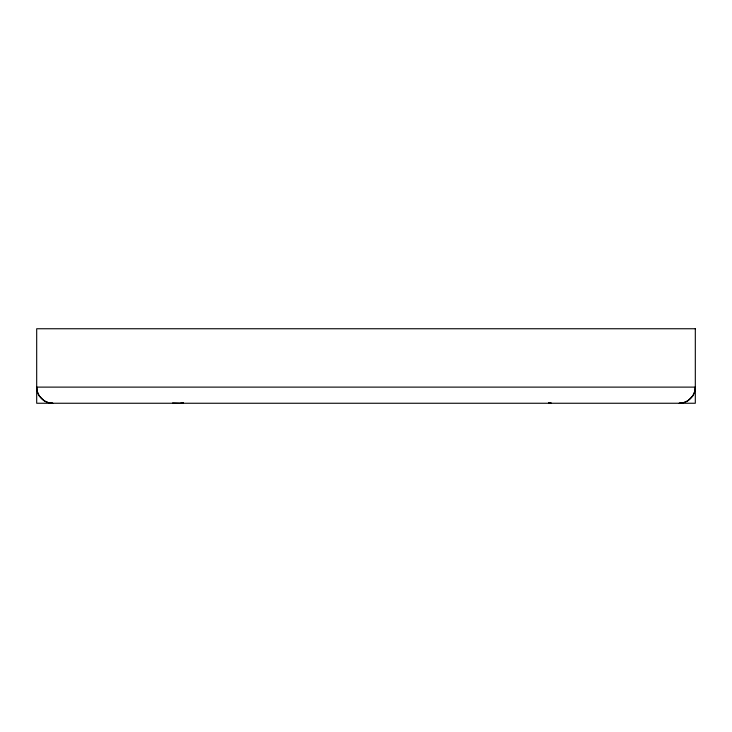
<?xml version="1.0" encoding="UTF-8"?>
<svg xmlns="http://www.w3.org/2000/svg" width="732" height="732" viewBox="0 0 732 732"><rect width="100%" height="100%" fill="white"/><g stroke="black" fill="none" stroke-linecap="round" stroke-linejoin="round"><path stroke-width="1.1" d="M36.6 387.118L695.4 387.118M172.569 402.975L180.557 403.25A16.122 16.122 -90 0 0 183.485 402.975A16.131 16.131 0 0 1 180.548 403.24M39.382 396.03L43.911 400.56A16.131 16.131 0 0 0 52.823 403.24A16.122 16.122 -90 0 1 36.692 387.118A16.131 16.131 0 0 0 39.372 396.021M692.618 396.03L688.089 400.56A16.131 16.131 0 0 1 679.177 403.25A16.122 16.122 -90 0 0 695.308 387.118A16.131 16.131 0 0 1 692.618 396.03M695.308 328.75L36.692 328.75L36.692 403.25L695.308 403.25L695.308 328.75M548.515 402.975A16.131 16.131 0 0 0 551.452 403.24A16.122 16.122 -90 0 1 548.515 402.975"/></g></svg>
